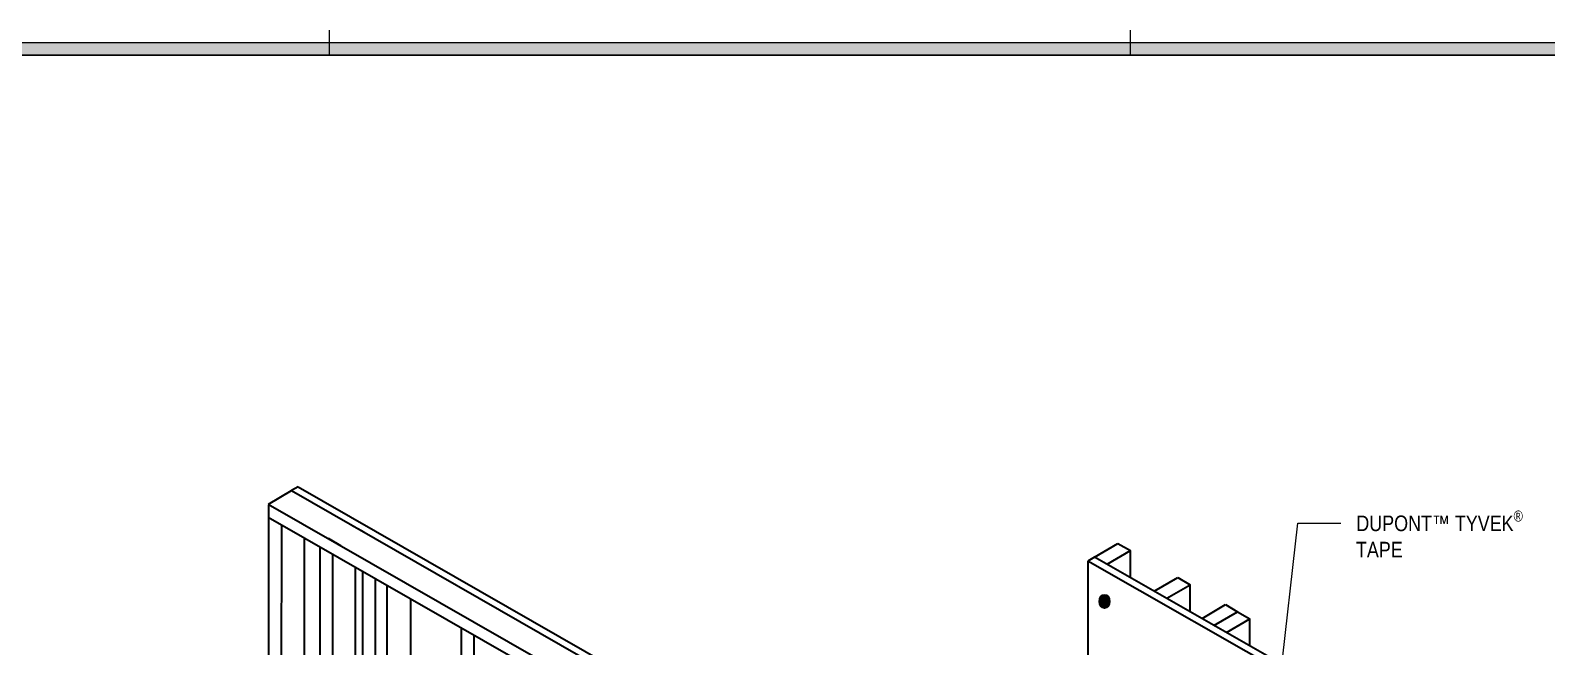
# Model space of a CAD drawing. Header units: inches. Extents: x -20.7 to 75.7, y -15.1 to 19.1.
# Drawn here: x 51.67 to 66.82, y 12.96 to 19.13 of the extents above; entities that cross this region are included whole.
import ezdxf

# ---------------------------------------------------------------- set-up
doc = ezdxf.new("R2010")
doc.units = ezdxf.units.IN
doc.header["$MEASUREMENT"] = 0
for name, color, linetype, lineweight in [('.ATI-TEXT', 7, 'Continuous', 0), ('G-ANNO-TTLB', 7, 'Continuous', 0), ('TYVEK', 7, 'Continuous', 0)]:
    doc.layers.add(name, color=color, linetype=linetype, lineweight=lineweight)

# ---------------------------------------------------------------- blocks, each defined once
blk = doc.blocks.new('Block_304')
at = {"layer": 'TYVEK', "color": 18, "lineweight": 25, "true_color": 0x000000}
for points in [[(62.253, 13.745)], [(62.253, 7.879)]]:
    blk.add_lwpolyline(points, dxfattribs=at)
blk = doc.blocks.new('Block_312')
at = {"layer": 'TYVEK', "true_color": 0x003b71, "transparency": 33554687}
h = blk.add_hatch(color=156, dxfattribs=at)
h.dxf.hatch_style = 2
edge = h.paths.add_edge_path()
edge.add_ellipse((62.401, 13.416), major_axis=(0, 0.0664), ratio=0.766948, start_angle=0, end_angle=360)
at = {"layer": 'TYVEK', "color": 252, "lineweight": 25, "true_color": 0x838484}
for p, q in [((62.387, 13.417), (62.414, 13.417)), ((62.401, 13.434), (62.401, 13.4))]:
    blk.add_line(p, q, dxfattribs=at)
at = {"layer": 'TYVEK', "color": 18, "lineweight": 25, "true_color": 0x000000}
blk.add_ellipse((62.401, 13.416), major_axis=(0, 0.0664), ratio=0.766948, dxfattribs=at)
at = {"layer": 'TYVEK', "color": 252, "lineweight": 25, "true_color": 0x838484}
blk.add_ellipse((62.401, 13.417), major_axis=(0, 0.0171), ratio=0.788846, dxfattribs=at)
blk = doc.blocks.new('Block_324')
at = {"layer": 'TYVEK', "color": 33, "lineweight": 25, "true_color": 0xcb9865}
for p, q in [((55.116, 13.647), (55.116, 12.554)), ((55.233, 13.58), (55.233, 12.487))]:
    blk.add_line(p, q, dxfattribs=at)
blk = doc.blocks.new('Block_325')
at = {"layer": 'TYVEK', "color": 33, "lineweight": 25, "true_color": 0xcb9865}
for points in [[(55.244, 13.574)], [(55.241, 12.485)]]:
    blk.add_lwpolyline(points, dxfattribs=at)
blk = doc.blocks.new('Block_425')
at = {"layer": '.ATI-TEXT', "char_height": 0.2, "attachment_point": 7}
for s, insert in [('\\C18;\\c0;\\FArial Narrow|b0|i0|c1;\\H0.156250;\\W1.000000;DUPONT™ TYVEK', (64.917, 14.116)), ('\\C18;\\c0;\\FArial Narrow|b0|i0|c1;\\H0.109375;\\W1.000000;®', (66.488, 14.213)), ('\\C18;\\c0;\\FArial Narrow|b0|i0|c1;\\H0.156250;\\W1.000000;TAPE', (64.913, 13.855))]:
    blk.add_mtext(s, dxfattribs=dict(at, insert=insert))
blk = doc.blocks.new('Block_424')
at = {"layer": '.ATI-TEXT', "true_color": 0x000000, "transparency": 33554687}
h = blk.add_hatch(color=18, dxfattribs=at)
h.dxf.hatch_style = 2
h.paths.add_polyline_path([(64.098, 11.881), (64.055, 11.729), (64.046, 11.887)])
at = {"layer": '.ATI-TEXT', "color": 18, "lineweight": 0, "true_color": 0x000000}
for p, q in [((64.072, 11.884), (64.331, 14.197)), ((64.331, 14.197), (64.761, 14.197))]:
    blk.add_line(p, q, dxfattribs=at)
at = {"layer": '.ATI-TEXT'}
blk.add_lwpolyline([(64.098, 11.881), (64.055, 11.729), (64.046, 11.887), (64.046, 11.887)], close=True, dxfattribs=at)
blk.add_blockref('Block_425', (0, 0), dxfattribs=at)

msp = doc.modelspace()

# ---------------------------------------------------------------- hatches: boundary and pattern name
at = {"layer": 'G-ANNO-TTLB', "true_color": 0xb9529f, "transparency": 33554687}
h = msp.add_hatch(color=233, dxfattribs=at)
edge = h.paths.add_edge_path()
edge.add_spline(control_points=[(71.227, -15.135), (71.227, -15.135), (30.527, -15.135), (30.527, -15.135), (30.527, -15.135), (30.527, 19.001), (30.527, 19.001), (30.527, 19.001), (71.227, 19.001), (71.227, 19.001), (71.227, 19.001), (71.227, -15.135), (71.227, -15.135)], knot_values=[0, 0, 0, 0, 1, 1, 1, 2, 2, 2, 3, 3, 3, 4, 4, 4, 4], degree=3, periodic=0)
edge = h.paths.add_edge_path()
edge.add_spline(control_points=[(30.652, 18.876), (30.652, 18.876), (30.652, -15.01), (30.652, -15.01), (30.652, -15.01), (71.102, -15.01), (71.102, -15.01), (71.102, -15.01), (71.102, 18.876), (71.102, 18.876), (71.102, 18.876), (30.652, 18.876), (30.652, 18.876)], knot_values=[0, 0, 0, 0, 1, 1, 1, 2, 2, 2, 3, 3, 3, 4, 4, 4, 4], degree=3, periodic=0)
edge.add_line((30.652, 18.876), (30.652, 18.876))

# ---------------------------------------------------------------- linework, layer by layer
at = {"layer": 'G-ANNO-TTLB', "color": 233, "lineweight": 9, "true_color": 0xb9529f}
for p, q in [((54.66, 18.876), (54.66, 19.126)), ((62.662, 18.876), (62.662, 19.126)), ((71.227, 19.001), (30.527, 19.001)), ((71.102, 18.876), (30.652, 18.876)), ((30.652, 18.876), (71.102, 18.876))]:
    msp.add_line(p, q, dxfattribs=at)
at = {"layer": 'G-ANNO-TTLB'}
for points in [[(71.227, -15.135), (71.227, -15.135), (30.527, -15.135), (30.527, -15.135), (30.527, -15.135), (30.527, 19.001), (30.527, 19.001), (30.527, 19.001), (71.227, 19.001), (71.227, 19.001), (71.227, 19.001), (71.227, -15.135), (71.227, -15.135)], [(30.652, 18.876), (30.652, 18.876), (30.652, -15.01), (30.652, -15.01), (30.652, -15.01), (71.102, -15.01), (71.102, -15.01), (71.102, -15.01), (71.102, 18.876), (71.102, 18.876), (71.102, 18.876), (30.652, 18.876), (30.652, 18.876)]]:
    msp.add_open_spline(points, degree=3, knots=[0, 0, 0, 0, 1, 1, 1, 2, 2, 2, 3, 3, 3, 4, 4, 4, 4], dxfattribs=at)
at = {"layer": 'TYVEK', "color": 2, "lineweight": 25, "true_color": 0xf5eb12}
for p, q in [((54.348, 14.562), (54.281, 14.524)), ((54.281, 14.524), (58.323, 12.206)), ((62.303, 13.857), (62.236, 13.818)), ((66.036, 11.725), (62.303, 13.857))]:
    msp.add_line(p, q, dxfattribs=at)
at = {"layer": 'TYVEK', "color": 18, "lineweight": 25, "true_color": 0x000000}
for p, q in [((54.348, 14.562), (58.39, 12.244)), ((65.97, 11.686), (62.236, 13.818)), ((62.236, 13.818), (62.236, 6.794))]:
    msp.add_line(p, q, dxfattribs=at)
at = {"layer": 'TYVEK', "color": 33, "lineweight": 25, "true_color": 0xcb9865}
for p, q in [((54.051, 14.387), (54.281, 14.524)), ((54.048, 14.389), (58.09, 12.071)), ((54.048, 14.259), (58.09, 11.941)), ((54.051, 14.38), (54.051, 8.177)), ((54.179, 14.185), (54.176, 7.263)), ((54.878, 14.182), (55.003, 14.11)), ((54.409, 7.403), (54.409, 14.053)), ((54.563, 13.964), (54.563, 7.03)), ((54.645, 14.047), (54.77, 13.975)), ((54.647, 14.045), (54.647, 14.045)), ((54.77, 13.975), (54.77, 13.975)), ((62.3, 13.859), (62.536, 13.996)), ((62.536, 13.996), (62.661, 13.924)), ((54.691, 13.891), (54.688, 6.962)), ((62.303, 13.857), (62.3, 13.859)), ((62.428, 13.789), (62.661, 13.924)), ((62.661, 13.655), (62.661, 13.924)), ((54.921, 7.099), (54.921, 13.759)), ((54.988, 13.72), (54.988, 6.789)), ((62.896, 13.517), (63.133, 13.654)), ((63.133, 13.654), (63.258, 13.582)), ((55.602, 13.497), (55.602, 13.497)), ((63.025, 13.447), (63.258, 13.582)), ((63.258, 13.313), (63.258, 13.582)), ((55.474, 13.208), (55.474, 13.441)), ((63.376, 13.244), (63.609, 13.383)), ((63.609, 13.383), (63.729, 13.311)), ((55.474, 12.876), (55.474, 13.208)), ((63.495, 13.176), (63.729, 13.311)), ((63.621, 13.105), (63.854, 13.24)), ((63.729, 13.311), (63.854, 13.24)), ((63.854, 12.971), (63.854, 13.24)), ((55.975, 13.154), (55.975, 12.305)), ((56.103, 13.081), (56.103, 12.228))]:
    msp.add_line(p, q, dxfattribs=at)
at = {"layer": 'TYVEK', "color": 18, "lineweight": 25, "true_color": 0x000000}
msp.add_lwpolyline([(54.353, 14.423)], dxfattribs=at)

# ---------------------------------------------------------------- block references
at = {"layer": '.ATI-TEXT'}
msp.add_blockref('Block_424', (0, 0), dxfattribs=at)
at = {"layer": 'TYVEK'}
for name in ['Block_324', 'Block_304', 'Block_325', 'Block_312']:
    msp.add_blockref(name, (0, 0), dxfattribs=at)

doc.saveas('drawing.dxf')
